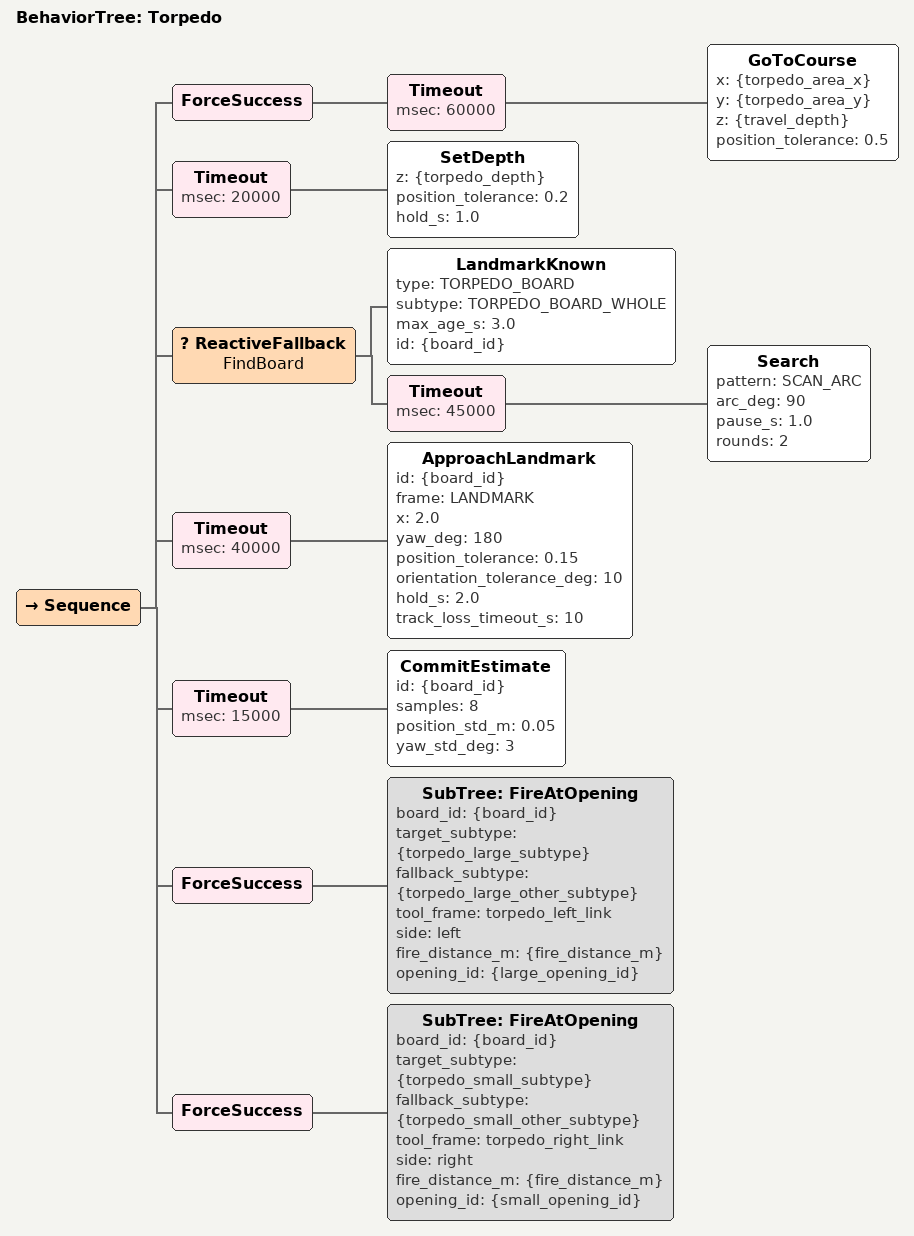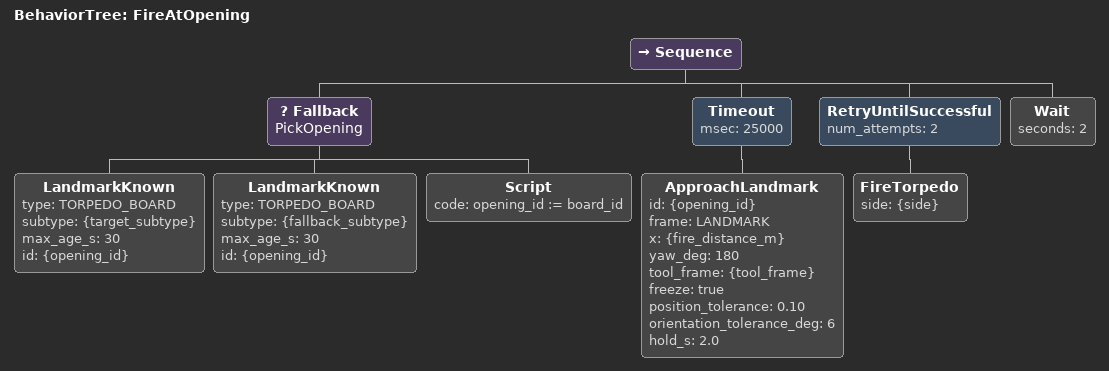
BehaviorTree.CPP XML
<?xml version="1.0"?>
<!-- RoboSub task subtree, included by ../main.xml. Plan section: torpedo. -->
<root BTCPP_format="4">
  <BehaviorTree ID="Torpedo">
    <Sequence>
      <ForceSuccess>
        <Timeout msec="60000">
          <GoToCourse x="{torpedo_area_x}" y="{torpedo_area_y}" z="{travel_depth}" position_tolerance="0.5"/>
        </Timeout>
      </ForceSuccess>
      <Timeout msec="20000">
        <SetDepth z="{torpedo_depth}" position_tolerance="0.2" hold_s="1.0"/>
      </Timeout>
      <ReactiveFallback name="FindBoard">
        <LandmarkKnown type="TORPEDO_BOARD" subtype="TORPEDO_BOARD_WHOLE" max_age_s="3.0" id="{board_id}"/>
        <Timeout msec="45000">
          <Search pattern="SCAN_ARC" arc_deg="90" pause_s="1.0" rounds="2"/>
        </Timeout>
      </ReactiveFallback>
      <Timeout msec="40000">
        <ApproachLandmark id="{board_id}" frame="LANDMARK" x="2.0" yaw_deg="180"
                          position_tolerance="0.15" orientation_tolerance_deg="10" hold_s="2.0"
                          track_loss_timeout_s="10"/>
      </Timeout>
      <Timeout msec="15000">
        <CommitEstimate id="{board_id}" samples="8" position_std_m="0.05" yaw_std_deg="3"/>
      </Timeout>
      <ForceSuccess>
        <SubTree ID="FireAtOpening" board_id="{board_id}"
                 target_subtype="{torpedo_large_subtype}" fallback_subtype="{torpedo_large_other_subtype}"
                 tool_frame="torpedo_left_link" side="left" fire_distance_m="{fire_distance_m}"
                 opening_id="{large_opening_id}"/>
      </ForceSuccess>
      <ForceSuccess>
        <SubTree ID="FireAtOpening" board_id="{board_id}"
                 target_subtype="{torpedo_small_subtype}" fallback_subtype="{torpedo_small_other_subtype}"
                 tool_frame="torpedo_right_link" side="right" fire_distance_m="{fire_distance_m}"
                 opening_id="{small_opening_id}"/>
      </ForceSuccess>
    </Sequence>
  </BehaviorTree>

  <BehaviorTree ID="FireAtOpening">
    <Sequence>
      <Fallback name="PickOpening">
        <LandmarkKnown type="TORPEDO_BOARD" subtype="{target_subtype}" max_age_s="30" id="{opening_id}"/>
        <LandmarkKnown type="TORPEDO_BOARD" subtype="{fallback_subtype}" max_age_s="30" id="{opening_id}"/>
        <Script code="opening_id := board_id"/>          <!-- sikt på brettet -->
      </Fallback>
      <Timeout msec="25000">
        <ApproachLandmark id="{opening_id}" frame="LANDMARK" x="{fire_distance_m}" yaw_deg="180"
                          tool_frame="{tool_frame}" freeze="true"
                          position_tolerance="0.10" orientation_tolerance_deg="6" hold_s="2.0"/>
      </Timeout>
      <RetryUntilSuccessful num_attempts="2">
        <FireTorpedo side="{side}"/>
      </RetryUntilSuccessful>
      <Wait seconds="2"/>
    </Sequence>
  </BehaviorTree>
</root>
